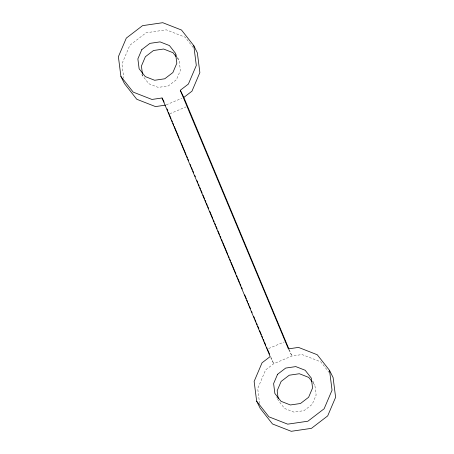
<?xml version="1.0" encoding="UTF-8"?>
<svg xmlns="http://www.w3.org/2000/svg" width="454" height="454" viewBox="0 0 454 454"><rect width="100%" height="100%" fill="white"/><g stroke="black" fill="none" stroke-linecap="round" stroke-linejoin="round"><path stroke-width="0.34" stroke-dasharray="2.27 1.7" d="M166.266 104.84L181.884 98.24M169.779 113.789L186.044 106.917M268.666 348.513L284.283 341.913M193.109 47.42L185.062 37.166L166.306 29.839L146.097 32.79L129.867 45.235L121.95 63.838L123.772 78.162M177.077 57.908L179.126 60.513L180.391 70.404L176.43 79.705L168.315 85.925L158.213 87.401L148.833 83.74L142.687 75.914L141.801 74.133M329.275 372.666L320.802 361.878L302.046 354.546L291.945 356.021L273.722 363.722L265.607 369.948L257.69 388.55L259.603 403.549M312.823 382.614L314.872 385.225L316.132 395.111L312.17 404.412L304.055 410.637L293.954 412.113L284.573 408.447L278.433 400.621L276.651 397.051M175.863 53.969L179.126 60.513M312.795 381.059L314.872 385.225M288.682 349.478L291.945 356.021L289.181 349.648M270.76 357.775L273.722 363.722L270.68 356.708M142.522 74.598L142.687 75.914"/><path stroke-width="0.68" d="M120.912 76.476L133.198 92.122L151.954 99.454L162.055 97.979L270.164 356.583L262.049 362.808L254.132 381.411L256.652 401.183L260.21 408.322L272.496 423.974L291.258 431.3L311.461 428.343L327.692 415.898L335.614 397.301L333.088 377.524L329.53 370.385L317.244 354.739L298.488 347.406L288.386 348.888L180.278 90.278L188.393 84.052L196.31 65.45L193.79 45.678L181.504 30.026L162.742 22.7L142.539 25.657L126.308 38.102L118.386 56.699L120.912 76.476L124.47 83.615L136.756 99.261L155.512 106.594L165.614 105.112M288.903 349.012L183.836 97.417L191.951 91.192L199.868 72.589L197.348 52.817L193.79 45.678M176.26 56.864L172.985 52.692L163.605 49.026L153.503 50.502L145.388 56.727L141.427 66.029L142.437 73.94M312.006 381.57L308.726 377.399L299.351 373.733L289.249 375.214L281.128 381.434L277.173 390.735L278.177 398.646M256.652 401.183L268.938 416.834L287.694 424.161L307.903 421.21L324.133 408.765L332.05 390.162L329.53 370.385M180.278 90.278L183.836 97.417M162.055 97.979L164.132 102.139M267.366 349.058L269.58 354.16M169.399 114.72L171.039 118.636M171.584 119.941L172.401 121.899M172.946 123.204L173.768 125.162M174.313 126.467L179.222 138.22M179.773 139.526L180.59 141.483M181.135 142.789L186.044 154.536M186.594 155.841L187.411 157.799M187.956 159.11L188.501 160.415M190.141 164.331L190.958 166.289M191.503 167.594L192.32 169.552M192.871 170.857L193.688 172.815M194.777 175.426L195.322 176.731M196.962 180.647L197.779 182.604M198.324 183.91L199.147 185.873M199.692 187.179L200.509 189.136M201.054 190.442L202.143 193.052M202.966 195.01L204.601 198.926M205.146 200.231L205.968 202.189M206.513 203.494L207.33 205.452M207.875 206.757L208.698 208.715M209.788 211.326L212.79 218.51M213.335 219.815L214.152 221.773M214.697 223.079L215.519 225.036M216.064 226.342L217.154 228.952M217.971 230.91L219.611 234.826M220.156 236.131L220.973 238.089M221.524 239.394L222.341 241.358M222.886 242.663L227.794 254.41M228.345 255.716L229.162 257.673M229.707 258.979L230.524 260.937M231.069 262.242L235.984 273.995M236.528 275.3L237.346 277.258M237.896 278.563L239.53 282.479M240.075 283.784L240.898 285.742M241.443 287.047L242.26 289.005M244.717 294.879L246.352 298.8M246.897 300.105L247.719 302.063M248.264 303.368L249.081 305.326M249.626 306.632L250.449 308.589M251.539 311.2L252.083 312.505M253.724 316.421L254.541 318.379M255.086 319.684L255.903 321.642M256.448 322.947L257.27 324.911M257.815 326.216L258.905 328.827M259.722 330.784L261.362 334.7M261.907 336.005L262.724 337.963M263.275 339.269L264.092 341.226M264.637 342.532L265.726 345.142M266.549 347.1L267.094 348.405M167.123 108.949L167.872 110.867M168.377 112.149L169.126 114.067M141.83 49.588L137.868 58.889L139.128 68.775L145.274 76.601L154.649 80.267L164.751 78.786L172.872 72.566L176.827 63.265L175.567 53.379L169.427 45.553L160.046 41.887L149.945 43.363L141.83 49.588M277.57 374.295L273.609 383.596L274.874 393.487L281.015 401.308L290.395 404.974L300.497 403.498L308.612 397.273L312.573 387.971L311.313 378.086L305.167 370.26L295.787 366.599L285.685 368.075L277.57 374.295"/></g></svg>
